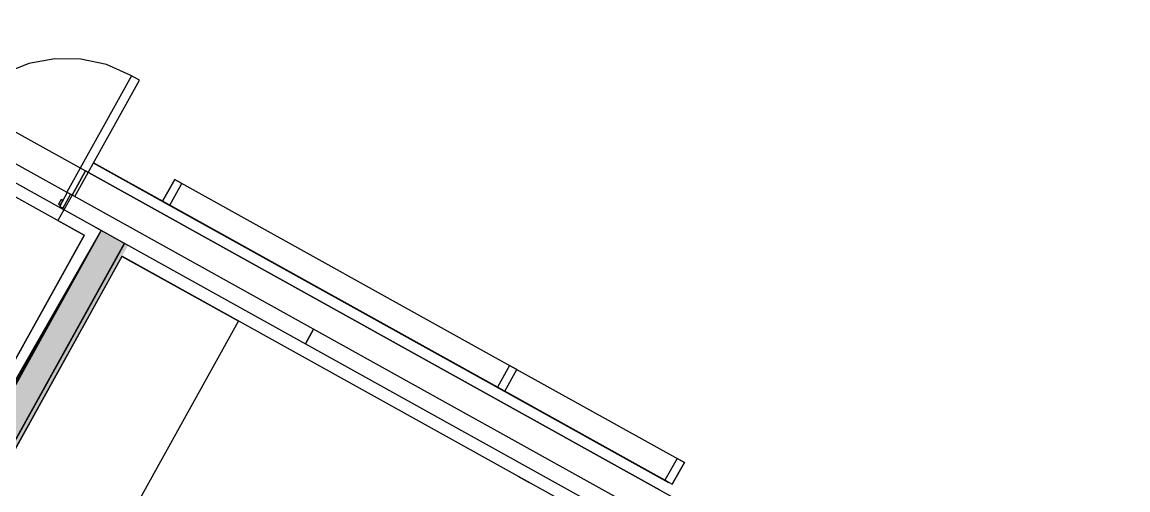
# Model space of a CAD drawing. Header units: metres. Extents: x 2.3 to 42.8, y 0.9 to 31.9.
# Drawn here: x 35.889 to 38.503, y 26.773 to 27.878 of the extents above; entities that cross this region are included whole.
import ezdxf

# ---------------------------------------------------------------- set-up
doc = ezdxf.new("R2010")
doc.units = ezdxf.units.M
for name, color, linetype in [('ARREDI', 9, 'Continuous'), ('PARETI_STRUTTURE', 7, 'Continuous'), ('PILASTRI_SETTI', 8, 'Continuous')]:
    doc.layers.add(name, color=color, linetype=linetype)

msp = doc.modelspace()

# ---------------------------------------------------------------- linework, layer by layer
at = {"layer": 'ARREDI'}
for points in [[(36.0576, 27.5456), (36.2297, 27.45), (36.2299, 27.4503), (36.0578, 27.5459)], [(36.0039, 27.4714), (35.9847, 27.437), (36.5589, 27.1182), (36.578, 27.1526)], [(36.2297, 27.45), (37.0214, 27.0104), (37.0216, 27.0107), (36.2299, 27.4503)], [(36.0532, 26.5457), (35.7778, 26.6986), (35.2809, 25.8036), (35.5563, 25.6507), (36.0532, 26.5457), (36.4008, 27.1716), (36.1254, 27.3245), (35.7778, 26.6986)], [(36.5589, 27.1182), (37.3334, 26.6881), (37.3525, 26.7225), (36.578, 27.1526)], [(37.0214, 27.0104), (37.4173, 26.7906), (37.4175, 26.7909), (37.0216, 27.0107)]]:
    msp.add_lwpolyline(points, close=True, dxfattribs=at)
for points in [[(36.2297, 27.45), (36.0576, 27.5456)], [(36.0578, 27.5459), (36.1529, 27.4931)], [(37.0214, 27.0104), (36.2297, 27.45)], [(37.4173, 26.7906), (37.0214, 27.0104)]]:
    msp.add_lwpolyline(points, dxfattribs=at)
at = {"layer": 'PARETI_STRUTTURE'}
for points in [[(28.291, 31.7549), (28.3223, 31.8113), (29.8748, 30.9493), (30.2879, 30.7199), (30.8534, 30.4059), (31.4345, 30.0832), (32.2552, 29.6276), (32.83, 29.3084), (33.0417, 29.1908), (33.4548, 28.9615), (33.8335, 28.7512), (34.2465, 28.5219), (34.6252, 28.3116), (35.0383, 28.0823), (35.4579, 27.8493), (36.039, 27.5266), (37.3963, 26.773), (37.8094, 26.5436), (38.503, 26.1585)], [(35.9962, 27.4756), (29.9263, 30.8459)], [(36.0361, 27.3746), (35.21, 27.8334), (33.7967, 25.2881), (33.1866, 25.6269)], [(35.9881, 27.4351), (35.4071, 27.7577), (35.4262, 27.7921)], [(36.145, 27.7533), (36.0884, 27.7778), (36.028, 27.7908), (35.9663, 27.7918), (35.9055, 27.7807), (35.8481, 27.758), (35.7962, 27.7245), (35.7519, 27.6816), (35.7167, 27.6308)], [(36.1481, 27.7516), (35.9952, 27.4762)], [(36.0138, 27.4659), (36.1667, 27.7412), (36.145, 27.7533)], [(37.3963, 26.773), (36.039, 27.5266), (36.0073, 27.4695)], [(36.2213, 27.4551), (36.25, 27.5068)], [(36.25, 27.5068), (37.0503, 27.0624)], [(36.0039, 27.4714), (35.9962, 27.4756), (35.9783, 27.4432), (35.9859, 27.439)], [(36.0073, 27.4695), (35.9881, 27.4351)], [(37.013, 27.0155), (36.2385, 27.4456)], [(35.9881, 27.4351), (35.9738, 27.4092)], [(35.9738, 27.4092), (36.0361, 27.3746)], [(36.0505, 27.4005), (36.0763, 27.3861)], [(36.0361, 27.3746), (34.9711, 25.4566), (36.0763, 27.3861), (33.5969, 22.9815)], [(36.036, 27.3744), (34.9711, 25.4566), (35.2809, 25.2846), (35.2595, 25.246), (35.3146, 25.2154)], [(36.0763, 27.3861), (35.0275, 25.4973)], [(35.0826, 25.4667), (36.1313, 27.3556)], [(36.1313, 27.3555), (35.0826, 25.4667)], [(35.0912, 25.462), (36.1256, 27.325)], [(36.1256, 27.325), (37.3311, 26.6556), (37.3455, 26.6814)], [(37.0503, 27.0624), (37.4548, 26.8378)], [(37.4089, 26.7957), (37.0303, 27.006)], [(37.4548, 26.8378), (37.4261, 26.7862)]]:
    msp.add_lwpolyline(points, dxfattribs=at)
for points in [[(36.0073, 27.4695), (36.039, 27.5266)], [(36.2213, 27.4551), (36.2385, 27.4456), (36.2672, 27.4972), (36.25, 27.5068)], [(36.0039, 27.4714), (35.9847, 27.437), (36.5589, 27.1182), (36.578, 27.1526)], [(35.9856, 27.4565), (35.9815, 27.4588), (35.9754, 27.4478), (35.9795, 27.4455)], [(35.5875, 26.5059), (35.6426, 26.4753), (36.1313, 27.3555), (36.0763, 27.3861)], [(36.5589, 27.1182), (37.3334, 26.6881), (37.3525, 26.7225), (36.578, 27.1526)], [(37.013, 27.0155), (37.0302, 27.006), (37.0589, 27.0576), (37.0417, 27.0672)], [(37.4089, 26.7957), (37.4261, 26.7862), (37.4548, 26.8378), (37.4376, 26.8473)], [(37.0612, 26.8055), (37.0881, 26.7905)]]:
    msp.add_lwpolyline(points, close=True, dxfattribs=at)
at = {"layer": 'PILASTRI_SETTI'}
for points in [[(35.0826, 25.4667), (36.1313, 27.3556), (35.0275, 25.4973), (36.0763, 27.3861)], [(35.6426, 26.4753), (36.1313, 27.3555), (35.5875, 26.5059), (36.0763, 27.3861)], [(35.0912, 25.462), (36.14, 27.3508), (35.0826, 25.4667), (36.1314, 27.3556)]]:
    msp.add_solid(points, dxfattribs=at)

doc.saveas('drawing.dxf')
